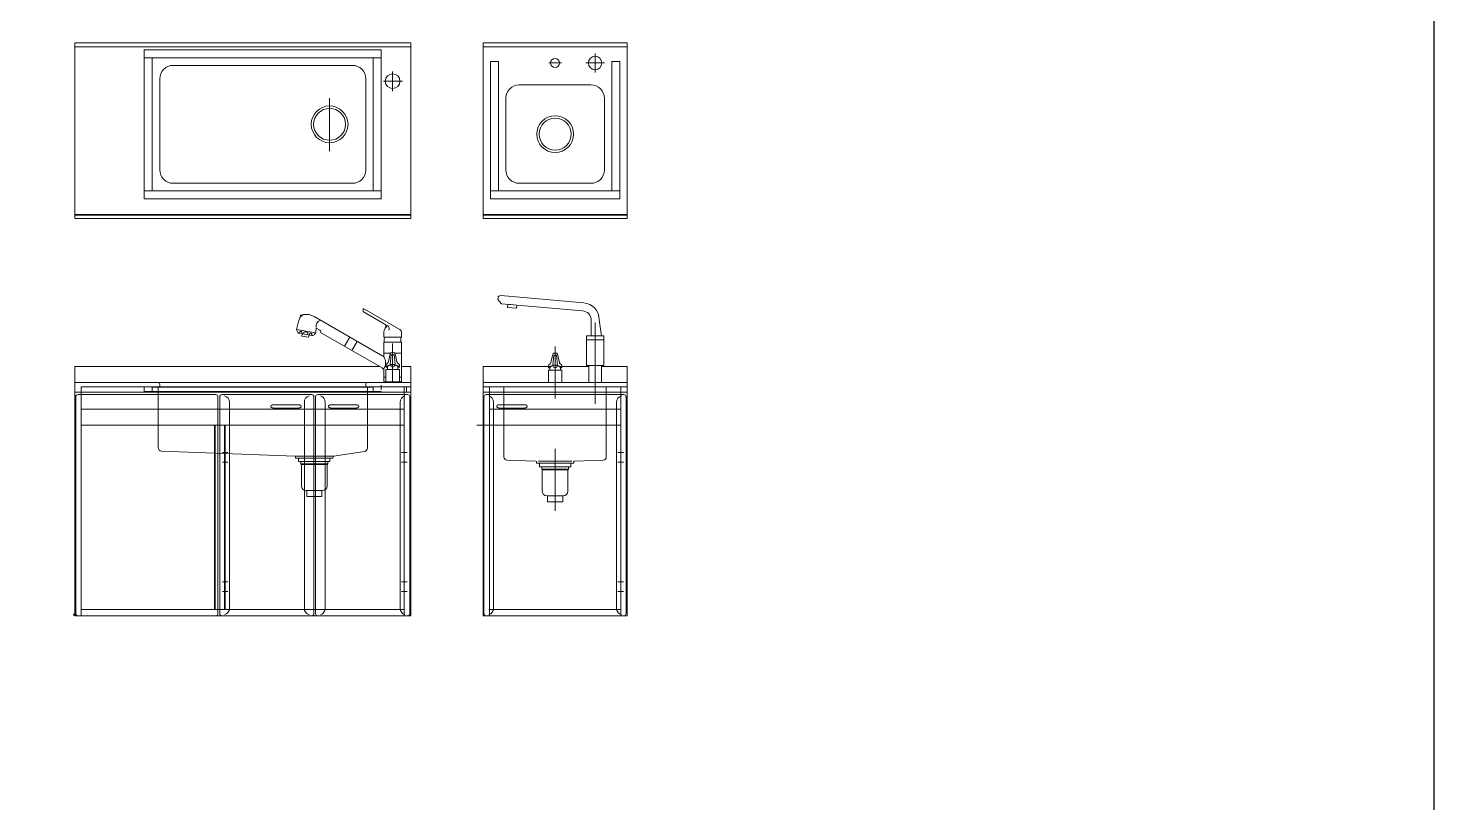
# Model space of a CAD drawing. Header units: metres. Extents: x 249 to 294.6, y -135.5 to -107.4.
# Drawn here: x 290.178 to 294.573, y -126.678 to -124.254 of the extents above; entities that cross this region are included whole.
import ezdxf

# ---------------------------------------------------------------- set-up
doc = ezdxf.new("R2010")
doc.units = ezdxf.units.M
doc.header["$MEASUREMENT"] = 0
doc.layers.add('A. muebles', color=152, linetype='Continuous', lineweight=15)

msp = doc.modelspace()

# ---------------------------------------------------------------- linework, layer by layer
msp.add_lwpolyline([(248.9585, -107.3704), (294.5729, -107.3704), (294.5729, -135.5039), (248.9585, -135.5039)], close=True)
at = {"layer": 'A. muebles'}
for p, q in [((291.374, -124.2999), (290.324, -124.2999)), ((290.324, -124.2999), (290.324, -124.3129)), ((290.324, -124.3129), (290.324, -124.8499)), ((290.324, -124.3129), (291.374, -124.3129)), ((290.541, -124.3469), (290.541, -124.3219)), ((290.541, -124.3219), (291.282, -124.3219)), ((291.282, -124.3219), (291.282, -124.3469)), ((291.374, -124.2999), (291.374, -124.8499)), ((292.0505, -124.2999), (291.6005, -124.2999)), ((291.6005, -124.2999), (291.6005, -124.3129)), ((291.6395, -124.3129), (291.6005, -124.3129)), ((291.6005, -124.3129), (291.6005, -124.8369)), ((292.0505, -124.3129), (291.6395, -124.3129)), ((291.9505, -124.3335), (291.9505, -124.3923)), ((292.0505, -124.2999), (292.0505, -124.3129)), ((292.0505, -124.3129), (292.0505, -124.8369)), ((290.541, -124.7629), (290.541, -124.3469)), ((290.566, -124.3469), (290.541, -124.3469)), ((290.566, -124.3469), (290.566, -124.7629)), ((291.257, -124.3469), (290.566, -124.3469)), ((291.1915, -124.3704), (290.6315, -124.3704)), ((291.282, -124.3469), (291.257, -124.3469)), ((291.257, -124.3469), (291.257, -124.7629)), ((291.282, -124.7629), (291.282, -124.3469)), ((291.623, -124.3579), (291.623, -124.7629)), ((291.623, -124.3579), (291.648, -124.3579)), ((291.648, -124.7629), (291.648, -124.3579)), ((291.8059, -124.3629), (291.8451, -124.3629)), ((291.9211, -124.3629), (291.9799, -124.3629)), ((292.003, -124.3579), (292.003, -124.7629)), ((292.003, -124.3579), (292.028, -124.3579)), ((292.028, -124.7629), (292.028, -124.3579)), ((290.5895, -124.4124), (290.5895, -124.6974)), ((291.2335, -124.6974), (291.2335, -124.4124)), ((291.3405, -124.4199), (291.2886, -124.4199)), ((291.3175, -124.4514), (291.3175, -124.3898)), ((291.3483, -124.4199), (291.3405, -124.4199)), ((291.9375, -124.4314), (291.7135, -124.4314)), ((291.1205, -124.4731), (291.1205, -124.6389)), ((291.6715, -124.4734), (291.6715, -124.6974)), ((291.9795, -124.6974), (291.9795, -124.4734)), ((290.541, -124.7629), (290.541, -124.7879)), ((290.566, -124.7629), (290.541, -124.7629)), ((291.257, -124.7629), (290.566, -124.7629)), ((290.6315, -124.7394), (291.1915, -124.7394)), ((291.282, -124.7629), (291.257, -124.7629)), ((291.282, -124.7879), (291.282, -124.7629)), ((291.648, -124.7629), (291.623, -124.7629)), ((291.623, -124.7629), (291.623, -124.7879)), ((292.003, -124.7629), (291.648, -124.7629)), ((291.7135, -124.7394), (291.9375, -124.7394)), ((292.028, -124.7629), (292.003, -124.7629)), ((292.028, -124.7879), (292.028, -124.7629)), ((290.541, -124.7879), (291.282, -124.7879)), ((291.623, -124.7879), (292.028, -124.7879)), ((290.324, -124.8369), (291.3741, -124.8369)), ((291.3732, -124.8389), (290.324, -124.8389)), ((291.374, -124.8499), (290.324, -124.8499)), ((291.6005, -124.8369), (291.6395, -124.8369)), ((291.6005, -124.8369), (291.6005, -124.8389)), ((291.6395, -124.8389), (291.6005, -124.8389)), ((291.6005, -124.8389), (291.6005, -124.8499)), ((291.6005, -124.8499), (291.6395, -124.8499)), ((291.6395, -124.8369), (292.0505, -124.8369)), ((292.0505, -124.8389), (291.6395, -124.8389)), ((291.6395, -124.8499), (292.0505, -124.8499)), ((292.0505, -124.8369), (292.0505, -124.8389)), ((292.0505, -124.8389), (292.0505, -124.8499)), ((291.6471, -125.098), (291.6467, -125.1025)), ((291.658, -125.116), (291.6467, -125.1025)), ((291.6557, -125.0907), (291.9151, -125.1134)), ((291.658, -125.116), (291.9111, -125.1381)), ((291.6766, -125.1277), (291.6775, -125.1177)), ((291.6775, -125.1177), (291.7053, -125.1201)), ((291.7053, -125.1201), (291.7045, -125.1301)), ((291.0331, -125.1512), (291.0303, -125.1517)), ((291.287, -125.28), (291.0725, -125.1562)), ((291.225, -125.1361), (291.225, -125.1309)), ((291.225, -125.1384), (291.225, -125.1361)), ((291.225, -125.1401), (291.225, -125.1384)), ((291.2265, -125.141), (291.225, -125.1401)), ((291.2912, -125.1788), (291.2265, -125.141)), ((291.2295, -125.1335), (291.3399, -125.1971)), ((291.7045, -125.1301), (291.6766, -125.1277)), ((291.9385, -125.168), (291.9385, -125.2169)), ((291.9635, -125.1669), (291.9635, -125.1662)), ((291.971, -125.2169), (291.9635, -125.1669)), ((291.0768, -125.2076), (291.0171, -125.197)), ((291.0246, -125.2085), (291.0658, -125.2158)), ((291.0271, -125.209), (291.0268, -125.2054)), ((291.0344, -125.2103), (291.0332, -125.2171)), ((291.0344, -125.2103), (291.0338, -125.2047)), ((291.0402, -125.2063), (291.0393, -125.2111)), ((291.0511, -125.2132), (291.052, -125.2084)), ((291.0561, -125.2141), (291.0585, -125.209)), ((291.0633, -125.2154), (291.0648, -125.2121)), ((291.0787, -125.1921), (291.0904, -125.1989)), ((291.0929, -125.2041), (291.0925, -125.2059)), ((291.0925, -125.2059), (291.285, -125.317)), ((291.29, -125.2209), (291.29, -125.2079)), ((291.3021, -125.1851), (291.2912, -125.1788)), ((291.3399, -125.1971), (291.3436, -125.1993)), ((291.345, -125.2079), (291.345, -125.2209)), ((291.9505, -125.1753), (291.9505, -125.4294)), ((291.0549, -125.2209), (291.0332, -125.2171)), ((291.0549, -125.2209), (291.0561, -125.2141)), ((291.1671, -125.2489), (291.1836, -125.2203)), ((291.2069, -125.2338), (291.1904, -125.2624)), ((291.29, -125.2209), (291.2915, -125.2209)), ((291.29, -125.2359), (291.345, -125.2359)), ((291.29, -125.2783), (291.29, -125.2359)), ((291.345, -125.2209), (291.2915, -125.2209)), ((291.2915, -125.2359), (291.2915, -125.2259)), ((291.3175, -125.241), (291.3175, -125.3629)), ((291.3435, -125.2259), (291.3435, -125.2359)), ((291.345, -125.2359), (291.345, -125.3609)), ((291.8255, -125.2498), (291.8255, -125.4131)), ((291.9235, -125.2289), (291.9235, -125.2169)), ((291.9235, -125.2169), (291.9775, -125.2169)), ((291.9235, -125.3089), (291.9235, -125.2289)), ((291.9235, -125.2289), (291.9775, -125.2289)), ((291.9775, -125.2169), (291.9775, -125.2289)), ((291.9775, -125.2289), (291.9775, -125.3069)), ((291.287, -125.28), (291.29, -125.2818)), ((291.311, -125.2709), (291.29, -125.2709)), ((291.29, -125.2818), (291.29, -125.2783)), ((291.3035, -125.2999), (291.3015, -125.3019)), ((291.3042, -125.2971), (291.3035, -125.2999)), ((291.3101, -125.2727), (291.3042, -125.2971)), ((291.31, -125.3065), (291.313, -125.2749)), ((291.3201, -125.2689), (291.315, -125.2689)), ((291.322, -125.2749), (291.325, -125.3065)), ((291.345, -125.2709), (291.3241, -125.2709)), ((291.3309, -125.2971), (291.325, -125.2727)), ((291.3315, -125.2999), (291.3309, -125.2971)), ((291.3335, -125.3019), (291.3315, -125.2999)), ((291.8122, -125.2991), (291.8115, -125.3019)), ((291.8181, -125.2747), (291.8122, -125.2991)), ((291.818, -125.3085), (291.821, -125.2769)), ((291.819, -125.2709), (291.8181, -125.2747)), ((291.823, -125.2709), (291.819, -125.2709)), ((291.8281, -125.2709), (291.823, -125.2709)), ((291.832, -125.2709), (291.8281, -125.2709)), ((291.83, -125.2769), (291.833, -125.3085)), ((291.833, -125.2747), (291.832, -125.2709)), ((291.8389, -125.2991), (291.833, -125.2747)), ((291.8395, -125.3019), (291.8389, -125.2991)), ((290.324, -125.3129), (291.2779, -125.3129)), ((290.324, -125.3759), (290.324, -125.3129)), ((291.285, -125.317), (291.29, -125.3199)), ((291.29, -125.3257), (291.29, -125.3199)), ((291.29, -125.3609), (291.29, -125.3257)), ((291.298, -125.3054), (291.2965, -125.3069)), ((291.2965, -125.3069), (291.2965, -125.3089)), ((291.2965, -125.3089), (291.2965, -125.3149)), ((291.2965, -125.3149), (291.301, -125.3149)), ((291.2965, -125.3609), (291.2965, -125.3219)), ((291.2965, -125.3219), (291.3385, -125.3219)), ((291.3015, -125.3019), (291.298, -125.3054)), ((291.301, -125.3149), (291.301, -125.3127)), ((291.301, -125.3219), (291.301, -125.3149)), ((291.3371, -125.3054), (291.3335, -125.3019)), ((291.334, -125.3149), (291.334, -125.3126)), ((291.334, -125.3149), (291.3385, -125.3149)), ((291.334, -125.3219), (291.334, -125.3149)), ((291.3385, -125.3069), (291.3371, -125.3054)), ((291.3385, -125.3089), (291.3385, -125.3069)), ((291.3385, -125.3149), (291.3385, -125.3089)), ((291.3385, -125.3219), (291.3385, -125.3609)), ((291.345, -125.3129), (291.374, -125.3129)), ((291.374, -125.3129), (291.374, -125.3924)), ((291.8045, -125.3129), (291.6005, -125.3129)), ((291.6005, -125.3129), (291.6005, -125.3759)), ((291.806, -125.3074), (291.8045, -125.3089)), ((291.8045, -125.3089), (291.8045, -125.3109)), ((291.8045, -125.3109), (291.8045, -125.3169)), ((291.8045, -125.3169), (291.809, -125.3169)), ((291.8045, -125.3239), (291.8465, -125.3239)), ((291.8045, -125.3629), (291.8045, -125.3239)), ((291.8095, -125.3039), (291.806, -125.3074)), ((291.809, -125.3169), (291.809, -125.3147)), ((291.809, -125.3239), (291.809, -125.3169)), ((291.8115, -125.3019), (291.8095, -125.3039)), ((291.8415, -125.3039), (291.8395, -125.3019)), ((291.8451, -125.3074), (291.8415, -125.3039)), ((291.842, -125.3169), (291.842, -125.3146)), ((291.842, -125.3239), (291.842, -125.3169)), ((291.842, -125.3169), (291.8465, -125.3169)), ((291.8465, -125.3089), (291.8451, -125.3074)), ((291.8465, -125.3109), (291.8465, -125.3089)), ((291.8465, -125.3169), (291.8465, -125.3109)), ((291.9305, -125.3129), (291.8465, -125.3129)), ((291.8465, -125.3239), (291.8465, -125.3629)), ((291.9305, -125.3089), (291.9235, -125.3089)), ((291.9305, -125.3089), (291.9705, -125.3089)), ((291.9305, -125.3629), (291.9305, -125.3089)), ((291.9775, -125.3089), (291.9705, -125.3089)), ((291.9705, -125.3089), (291.9705, -125.3629)), ((292.0505, -125.3129), (291.9705, -125.3129)), ((291.9775, -125.3069), (291.9775, -125.3089)), ((292.0505, -126.0929), (292.0505, -125.3129)), ((290.324, -125.3629), (291.374, -125.3629)), ((290.324, -125.3924), (290.324, -125.3759)), ((291.354, -125.3759), (290.344, -125.3759)), ((290.344, -125.3934), (290.344, -125.3759)), ((290.541, -125.3759), (290.541, -125.3909)), ((290.566, -125.3909), (290.566, -125.3759)), ((290.5675, -125.3769), (290.5675, -125.3759)), ((290.5675, -125.3769), (291.2395, -125.3769)), ((290.5845, -125.5663), (290.5845, -125.3779)), ((290.5895, -125.3759), (290.5895, -125.3689)), ((291.2335, -125.3759), (291.2335, -125.3689)), ((291.2385, -125.3779), (291.2385, -125.5673)), ((291.2555, -125.3769), (291.2395, -125.3769)), ((291.2555, -125.3759), (291.2555, -125.3769)), ((291.257, -125.3759), (291.257, -125.3909)), ((291.282, -125.3859), (291.282, -125.3709)), ((291.2965, -125.3459), (291.29, -125.3459)), ((291.345, -125.3609), (291.29, -125.3609)), ((291.3385, -125.3609), (291.2965, -125.3609)), ((291.345, -125.3459), (291.3385, -125.3459)), ((291.3445, -125.3609), (291.3445, -125.3629)), ((291.361, -125.3759), (291.354, -125.3759)), ((291.354, -125.3759), (291.354, -125.4459)), ((291.354, -125.3924), (291.354, -125.3759)), ((291.361, -125.3924), (291.361, -125.3759)), ((291.374, -125.3759), (291.361, -125.3759)), ((291.6005, -125.3629), (292.0505, -125.3629)), ((291.6005, -125.3759), (291.6005, -126.0929)), ((291.6205, -125.3759), (291.6005, -125.3759)), ((291.6205, -125.3759), (291.6005, -125.3759)), ((291.6005, -125.3759), (291.6005, -125.3924)), ((291.6005, -125.3759), (292.0305, -125.3759)), ((291.6205, -125.3909), (291.6205, -125.3769)), ((291.6655, -125.5951), (291.6655, -125.3779)), ((291.9855, -125.3779), (291.9855, -125.5951)), ((292.0305, -125.3759), (292.0305, -126.0729)), ((292.0375, -125.3759), (292.0305, -125.3759)), ((292.0505, -125.3759), (292.0305, -125.3759)), ((292.0375, -125.3759), (292.0505, -125.3759)), ((290.324, -125.3924), (291.361, -125.3924)), ((290.324, -126.0929), (290.324, -125.3924)), ((290.327, -126.0859), (290.327, -125.4074)), ((290.7645, -125.4004), (290.334, -125.4004)), ((290.344, -125.4004), (290.344, -125.3934)), ((290.344, -125.4459), (290.344, -125.4004)), ((290.541, -125.3909), (290.566, -125.3909)), ((290.566, -125.3909), (291.257, -125.3909)), ((290.7715, -126.0859), (290.7715, -125.4074)), ((290.777, -126.0859), (290.777, -125.4074)), ((291.0645, -125.4004), (290.784, -125.4004)), ((290.807, -126.0689), (290.807, -125.4244)), ((290.9445, -125.4324), (291.0235, -125.4324)), ((291.0415, -126.0689), (291.0415, -125.4244)), ((291.0715, -126.0859), (291.0715, -125.4074)), ((291.0765, -126.0859), (291.0765, -125.4074)), ((291.364, -125.4004), (291.0835, -125.4004)), ((291.1065, -126.0689), (291.1065, -125.4244)), ((291.1245, -125.4324), (291.2035, -125.4324)), ((291.257, -125.3909), (291.282, -125.3909)), ((291.341, -125.4244), (291.341, -126.0689)), ((291.361, -125.3924), (291.374, -125.3924)), ((291.371, -126.0859), (291.371, -125.4074)), ((291.3727, -125.4246), (291.3727, -125.4233)), ((291.374, -125.4233), (291.3727, -125.4233)), ((291.374, -126.0929), (291.374, -125.3924)), ((291.374, -125.3924), (291.374, -126.0929)), ((291.374, -125.3924), (291.374, -126.0929)), ((291.374, -125.4233), (291.374, -125.3924)), ((291.374, -126.0929), (291.374, -125.3924)), ((291.6005, -126.0929), (291.6005, -125.3924)), ((291.6005, -126.0929), (291.6005, -125.3924)), ((292.0505, -125.3924), (291.6005, -125.3924)), ((291.6005, -125.3924), (292.0505, -125.3924)), ((291.6005, -125.3924), (291.6005, -126.0929)), ((291.603, -126.0859), (291.603, -125.4074)), ((292.0405, -125.4004), (291.61, -125.4004)), ((291.6205, -125.3924), (291.6205, -125.3909)), ((291.6205, -125.4969), (291.6205, -125.3924)), ((291.633, -126.0689), (291.633, -125.4244)), ((291.651, -125.4324), (291.73, -125.4324)), ((292.0175, -125.4244), (292.0175, -126.0689)), ((292.0475, -126.0859), (292.0475, -125.4074)), ((290.344, -125.4459), (291.354, -125.4459)), ((290.344, -125.4969), (290.344, -125.4459)), ((290.9445, -125.4424), (291.0235, -125.4424)), ((291.1245, -125.4424), (291.2035, -125.4424)), ((291.354, -125.4459), (291.354, -125.4969)), ((292.0305, -125.4459), (291.6205, -125.4459)), ((291.651, -125.4424), (291.73, -125.4424)), ((290.344, -125.4959), (290.759, -125.4959)), ((290.344, -125.4969), (290.344, -126.0729)), ((290.759, -125.4959), (290.792, -125.4959)), ((290.761, -125.4959), (290.761, -126.0729)), ((290.763, -126.0729), (290.763, -125.4959)), ((290.792, -126.0729), (290.792, -125.4959)), ((290.792, -125.4959), (290.794, -125.4959)), ((290.794, -125.4959), (291.354, -125.4959)), ((290.794, -126.0729), (290.794, -125.4959)), ((291.354, -126.0729), (291.354, -125.4969)), ((291.6205, -125.4959), (291.5805, -125.4959)), ((291.6205, -125.4959), (292.0305, -125.4959)), ((291.6205, -126.0729), (291.6205, -125.4969)), ((290.5951, -125.5772), (291.0126, -125.5935)), ((290.7854, -125.5814), (290.8025, -125.5814)), ((291.0135, -125.5975), (291.0135, -125.5945)), ((291.1315, -125.5934), (291.0137, -125.5934)), ((291.0725, -125.5995), (291.0155, -125.5995)), ((291.0235, -125.6095), (291.0235, -125.5995)), ((291.0725, -125.5995), (291.1295, -125.5995)), ((291.1215, -125.6095), (291.1215, -125.5995)), ((291.1315, -125.5975), (291.1315, -125.5942)), ((291.2292, -125.5782), (291.1324, -125.5933)), ((291.3454, -125.5814), (291.3625, -125.5814)), ((291.6752, -125.6051), (291.7656, -125.6089)), ((291.8255, -125.5706), (291.8255, -125.7637)), ((291.8855, -125.6089), (291.9759, -125.6051)), ((292.0219, -125.5814), (292.039, -125.5814)), ((290.7854, -125.6114), (290.8025, -125.6114)), ((291.029, -125.6095), (291.0235, -125.6095)), ((291.029, -125.6095), (291.116, -125.6095)), ((291.0305, -125.6095), (291.0305, -125.6175)), ((291.0305, -125.6175), (291.0325, -125.6195)), ((291.0305, -125.6175), (291.1145, -125.6175)), ((291.0325, -125.6865), (291.0325, -125.6195)), ((291.0325, -125.6195), (291.1125, -125.6195)), ((291.1125, -125.6195), (291.1145, -125.6175)), ((291.1125, -125.6865), (291.1125, -125.6195)), ((291.1145, -125.6175), (291.1145, -125.6095)), ((291.116, -125.6095), (291.1215, -125.6095)), ((291.3454, -125.6114), (291.3625, -125.6114)), ((291.7675, -125.614), (291.7675, -125.6109)), ((291.7805, -125.615), (291.7685, -125.615)), ((291.7735, -125.609), (291.8777, -125.609)), ((291.7765, -125.626), (291.7765, -125.616)), ((291.782, -125.626), (291.7765, -125.626)), ((291.8255, -125.615), (291.7805, -125.615)), ((291.7805, -125.616), (291.7805, -125.615)), ((291.782, -125.626), (291.869, -125.626)), ((291.7835, -125.626), (291.7835, -125.634)), ((291.7835, -125.634), (291.8675, -125.634)), ((291.7835, -125.634), (291.7855, -125.636)), ((291.7855, -125.636), (291.8655, -125.636)), ((291.7855, -125.703), (291.7855, -125.636)), ((291.8705, -125.615), (291.8255, -125.615)), ((291.8655, -125.636), (291.8675, -125.634)), ((291.8655, -125.703), (291.8655, -125.636)), ((291.8675, -125.634), (291.8675, -125.626)), ((291.869, -125.626), (291.8745, -125.626)), ((291.8825, -125.615), (291.8705, -125.615)), ((291.8705, -125.616), (291.8705, -125.615)), ((291.8745, -125.626), (291.8745, -125.616)), ((291.8835, -125.6109), (291.8835, -125.614)), ((292.0219, -125.6114), (292.039, -125.6114)), ((291.0488, -125.7005), (291.0465, -125.7005)), ((291.0488, -125.7195), (291.0488, -125.7005)), ((291.0488, -125.7005), (291.0962, -125.7005)), ((291.0488, -125.7195), (291.0962, -125.7195)), ((291.0962, -125.7195), (291.0962, -125.7005)), ((291.0962, -125.7005), (291.0985, -125.7005)), ((291.8018, -125.717), (291.7995, -125.717)), ((291.8018, -125.717), (291.8492, -125.717)), ((291.8018, -125.736), (291.8018, -125.717)), ((291.8018, -125.736), (291.8492, -125.736)), ((291.8492, -125.717), (291.8515, -125.717)), ((291.8492, -125.736), (291.8492, -125.717)), ((290.7854, -125.9864), (290.8025, -125.9864)), ((291.3454, -125.9864), (291.3625, -125.9864)), ((292.0219, -125.9864), (292.039, -125.9864)), ((290.7854, -126.0164), (290.8025, -126.0164)), ((291.3454, -126.0164), (291.3625, -126.0164)), ((292.0219, -126.0164), (292.039, -126.0164)), ((290.3213, -126.0929), (290.3213, -126.0859)), ((290.344, -126.0729), (290.344, -126.0929)), ((290.344, -126.0729), (290.759, -126.0729)), ((290.759, -126.0729), (290.792, -126.0729)), ((290.792, -126.0729), (290.794, -126.0729)), ((290.794, -126.0729), (291.354, -126.0729)), ((291.354, -126.0929), (291.354, -126.0729)), ((291.3713, -126.0929), (291.3713, -126.0859)), ((291.6033, -126.0859), (291.6033, -126.0929)), ((291.6033, -126.0859), (291.6033, -126.0929)), ((291.6185, -126.0729), (291.6205, -126.0729)), ((291.6205, -126.0729), (292.0305, -126.0729)), ((291.6205, -126.0929), (291.6205, -126.0729)), ((292.0305, -126.0929), (292.0305, -126.0729)), ((290.344, -126.0929), (290.324, -126.0929)), ((290.334, -126.0929), (290.324, -126.0929)), ((290.344, -126.0929), (290.334, -126.0929)), ((291.0765, -126.0929), (290.344, -126.0929)), ((291.354, -126.0929), (291.0715, -126.0929)), ((291.354, -126.0929), (291.374, -126.0929)), ((291.354, -126.0929), (291.364, -126.0929)), ((291.371, -126.0929), (291.374, -126.0929)), ((292.0305, -126.0929), (291.6005, -126.0929)), ((292.0305, -126.0929), (291.6005, -126.0929)), ((292.0305, -126.0929), (291.61, -126.0929)), ((292.0505, -126.0929), (292.0305, -126.0929)), ((292.0305, -126.0929), (292.0405, -126.0929)), ((292.0305, -126.0929), (292.0505, -126.0929)), ((292.0405, -126.0929), (292.0505, -126.0929)), ((292.0475, -126.0929), (292.0505, -126.0929))]:
    msp.add_line(p, q, dxfattribs=at)
for centre, radius in [((291.8255, -124.3629), 0.014), ((291.9505, -124.3629), 0.021), ((291.3175, -124.4199), 0.023), ((291.1205, -124.5549), 0.0575), ((291.1205, -124.5549), 0.05), ((291.8255, -124.5854), 0.0575), ((291.8255, -124.5854), 0.05)]:
    msp.add_circle(centre, radius, dxfattribs=at)
for centre, radius, start, end in [((290.6315, -124.4124), 0.042, 90, 180), ((291.1915, -124.4124), 0.042, 0, 90), ((291.7135, -124.4734), 0.042, 90, 180), ((291.9375, -124.4734), 0.042, 0, 90), ((290.6315, -124.6974), 0.042, 180, 270), ((291.1915, -124.6974), 0.042, 270, 0), ((291.7135, -124.6974), 0.042, 180, 270), ((291.9375, -124.6974), 0.042, 270, 0), ((291.655, -125.0987), 0.008, 85, 175), ((291.9105, -125.1662), 0.053, 0, 85), ((291.3175, -125.2602), 0.307, 161.5593, 168.1334), ((291.0453, -125.1694), 0.02, 100, 161.5593), ((291.3175, -125.2602), 0.307, 159.3116, 161.5593), ((291.3175, -125.2602), 0.307, 159.3116, 159.8502), ((291.0475, -125.1995), 0.05, 60, 100), ((291.098, -125.187), 0.0199, 110.4772, 187.9605), ((291.228, -125.1361), 0.003, 60.0374, 180), ((291.228, -125.1384), 0.003, 180, 239.7033), ((291.9085, -125.168), 0.03, 0, 85), ((291.0495, -125.188), 0.0337, 195.6489, 213.0698), ((291.0255, -125.2036), 0.005, 213.0698, 260), ((291.0288, -125.2052), 0.002, 143.2398, 185), ((291.0305, -125.2065), 0.00406, 49.3757, 143.2398), ((291.0318, -125.2049), 0.002, 6.0654, 49.3757), ((291.0421, -125.2066), 0.002, 110, 170), ((291.0449, -125.2141), 0.01, 50, 110), ((291.05, -125.208), 0.002, 350, 50), ((291.0603, -125.2099), 0.002, 110.5877, 153.9346), ((291.061, -125.2119), 0.00406, 16.7969, 110.5877), ((291.063, -125.2113), 0.002, 335, 16.7969), ((291.0495, -125.188), 0.0337, 306.9302, 324.3511), ((290.7729, -125.1641), 0.307, 351.8667, 354.7818), ((291.0879, -125.2032), 0.005, 350, 60), ((291.3175, -125.2079), 0.0275, 146.8854, 180), ((291.2861, -125.1874), 0.01, 326.8854, 59.7033), ((291.3175, -125.2079), 0.0275, 124.1929, 146.8854), ((291.297, -125.1938), 0.01, 326.8854, 59.7033), ((291.3349, -125.2058), 0.01, 6.9535, 60.0374), ((291.3175, -125.2079), 0.0275, 6.9535, 18.2708), ((291.3175, -125.2079), 0.0275, 0, 6.9535), ((291.0667, -125.2109), 0.005, 260, 306.9302), ((291.3175, -125.2259), 0.026, 168.9125, 180), ((291.3175, -125.2259), 0.026, 0, 11.0865), ((291.288, -125.2783), 0.002, 240, 0), ((291.2571, -125.3008), 0.0381, 329.9749, 30.0251), ((291.2945, -125.2948), 0.01, 315, 346.3995), ((291.315, -125.2739), 0.005, 90, 166.3995), ((291.3174, -125.2712), 0.00572, 220.5277, 319.4723), ((291.3201, -125.2739), 0.005, 13.6005, 90), ((291.3406, -125.2948), 0.01, 193.6005, 225), ((291.8025, -125.2968), 0.01, 315, 346.3995), ((291.823, -125.2759), 0.005, 90, 166.3995), ((291.8254, -125.2732), 0.00572, 220.5277, 319.4723), ((291.8281, -125.2759), 0.005, 13.6005, 90), ((291.8486, -125.2968), 0.01, 193.6005, 225), ((291.28, -125.3257), 0.01, 0, 60), ((291.3015, -125.3089), 0.005, 135, 180), ((291.3175, -125.3338), 0.0283, 42.0205, 137.9795), ((291.3175, -125.3334), 0.0266, 44.3327, 135.6673), ((291.3175, -125.3077), 0.0065, 180, 0), ((291.3335, -125.3089), 0.005, 0, 45), ((291.8095, -125.3109), 0.005, 135, 180), ((291.8255, -125.3358), 0.0283, 42.0205, 137.9795), ((291.8255, -125.3354), 0.0266, 44.3327, 135.6673), ((291.8255, -125.3097), 0.0065, 180, 0), ((291.8415, -125.3109), 0.005, 0, 45), ((290.5835, -125.3689), 0.006, 0, 90), ((290.5835, -125.3779), 0.001, 0, 90), ((291.2395, -125.3689), 0.006, 90, 180), ((291.2395, -125.3779), 0.001, 90, 180), ((290.334, -125.4074), 0.007, 90, 180), ((290.7645, -125.4074), 0.007, 0, 90), ((290.784, -125.4074), 0.007, 90, 180), ((290.7871, -125.4237), 0.02, 358.1047, 75.6351), ((290.9475, -125.4525), 0.0207, 109.4685, 110.1778), ((290.9432, -125.4403), 0.0077, 106.5271, 109.4685), ((290.9458, -125.4492), 0.017, 105.1972, 106.5271), ((290.9435, -125.4407), 0.00817, 102.4273, 105.1972), ((290.9453, -125.4487), 0.0164, 100.5124, 102.4273), ((290.944, -125.4418), 0.00935, 97.1645, 100.5124), ((290.9446, -125.4465), 0.0141, 90.9665, 97.1645), ((291.0235, -125.4451), 0.0128, 83.747, 90.6189), ((291.0236, -125.4444), 0.012, 81.1432, 83.747), ((291.0235, -125.4446), 0.0122, 78.5704, 81.1432), ((291.0237, -125.4436), 0.0112, 76.498, 78.5704), ((291.0237, -125.4439), 0.0115, 74.5296, 76.498), ((291.024, -125.4428), 0.0103, 72.3417, 74.5296), ((291.0239, -125.443), 0.0106, 70.2, 72.3417), ((291.0243, -125.4419), 0.00939, 68.6765, 70.2), ((291.0615, -125.4237), 0.02, 104.3649, 181.8953), ((291.0645, -125.4074), 0.007, 0, 90), ((291.0835, -125.4074), 0.007, 90, 180), ((291.0866, -125.4237), 0.02, 358.1047, 75.6351), ((291.1276, -125.4525), 0.0207, 109.4685, 110.1778), ((291.1232, -125.4403), 0.0077, 106.5271, 109.4685), ((291.1259, -125.4492), 0.017, 105.1972, 106.5271), ((291.1236, -125.4407), 0.00817, 102.4273, 105.1972), ((291.1253, -125.4487), 0.0164, 100.5124, 102.4273), ((291.124, -125.4418), 0.00935, 97.1645, 100.5124), ((291.1246, -125.4465), 0.0141, 90.9665, 97.1645), ((291.2035, -125.4451), 0.0128, 83.747, 90.6189), ((291.2036, -125.4444), 0.012, 81.1432, 83.747), ((291.2036, -125.4446), 0.0122, 78.5704, 81.1432), ((291.2038, -125.4436), 0.0112, 76.498, 78.5704), ((291.2037, -125.4439), 0.0115, 74.5296, 76.498), ((291.204, -125.4428), 0.0103, 72.3417, 74.5296), ((291.204, -125.443), 0.0106, 70.2, 72.3417), ((291.2044, -125.4419), 0.00939, 68.6765, 70.2), ((291.361, -125.4237), 0.02, 104.3649, 181.8953), ((291.364, -125.4074), 0.007, 0, 90), ((291.61, -125.4074), 0.007, 90, 180), ((291.6131, -125.4237), 0.02, 358.1047, 75.6351), ((291.6541, -125.4525), 0.0207, 109.4685, 110.1778), ((291.6497, -125.4403), 0.0077, 106.5271, 109.4685), ((291.6524, -125.4492), 0.017, 105.1972, 106.5271), ((291.6501, -125.4407), 0.00817, 102.4273, 105.1972), ((291.6518, -125.4487), 0.0164, 100.5124, 102.4273), ((291.6505, -125.4418), 0.00935, 97.1645, 100.5124), ((291.6511, -125.4465), 0.0141, 90.9665, 97.1645), ((291.73, -125.4451), 0.0128, 83.747, 90.6189), ((291.7301, -125.4444), 0.012, 81.1432, 83.747), ((291.7301, -125.4446), 0.0122, 78.5704, 81.1432), ((291.7303, -125.4436), 0.0112, 76.498, 78.5704), ((291.7302, -125.4439), 0.0115, 74.5296, 76.498), ((291.7305, -125.4428), 0.0103, 72.3417, 74.5296), ((291.7304, -125.443), 0.0106, 70.2, 72.3417), ((291.7308, -125.4419), 0.00939, 68.6765, 70.2), ((292.0375, -125.4237), 0.02, 104.3649, 181.8953), ((292.0405, -125.4074), 0.007, 0, 90), ((290.9394, -125.4373), 0.00294, 162.2957, 169.2276), ((290.94, -125.4374), 0.00355, 169.2276, 176.3337), ((290.9389, -125.4374), 0.00248, 176.3337, 180.4016), ((290.9396, -125.4374), 0.0031, 180.0043, 184.8762), ((290.9397, -125.4374), 0.00322, 184.8762, 191.144), ((290.9398, -125.4374), 0.0033, 191.144, 198.9148), ((290.941, -125.4378), 0.00456, 159.9859, 162.2957), ((290.9401, -125.4373), 0.0036, 198.9148, 201.8365), ((290.9414, -125.4381), 0.00507, 154.2156, 156.2904), ((290.9394, -125.4372), 0.00285, 156.2904, 159.9859), ((290.94, -125.4373), 0.00355, 201.8365, 204.8009), ((290.9396, -125.4372), 0.00303, 150.7394, 154.2156), ((290.9403, -125.4371), 0.00391, 204.8009, 207.4949), ((290.9417, -125.4385), 0.00554, 148.7675, 150.7394), ((290.9403, -125.4372), 0.00382, 207.4949, 210.249), ((290.9398, -125.4373), 0.00328, 145.3183, 148.7675), ((290.9406, -125.437), 0.00421, 210.249, 212.9371), ((290.9423, -125.439), 0.00625, 143.5086, 145.3183), ((290.9406, -125.437), 0.00419, 212.9371, 215.6392), ((290.9401, -125.4374), 0.00355, 140.3174, 143.5086), ((290.941, -125.4367), 0.00466, 215.6392, 218.066), ((290.9429, -125.4397), 0.00725, 138.7563, 140.3174), ((290.9409, -125.4367), 0.00462, 218.066, 220.5145), ((290.9414, -125.4364), 0.00518, 220.5145, 222.6983), ((290.9404, -125.4375), 0.00387, 135.7052, 138.7563), ((290.9413, -125.4364), 0.0051, 222.6983, 225.1094), ((290.9434, -125.4404), 0.00805, 134.1771, 135.7052), ((290.9417, -125.436), 0.00571, 225.1094, 227.2623), ((290.9407, -125.4377), 0.00421, 131.2527, 134.1771), ((290.9417, -125.4361), 0.00562, 227.2623, 229.4512), ((290.9441, -125.4416), 0.00941, 129.9449, 131.2527), ((290.9421, -125.4355), 0.00636, 229.4512, 231.3863), ((290.941, -125.4378), 0.00454, 127.2354, 129.9449), ((290.9421, -125.4356), 0.00622, 231.3863, 233.3637), ((290.9448, -125.4429), 0.0109, 126.0564, 127.2354), ((290.9426, -125.4349), 0.00705, 233.3637, 235.2562), ((290.9414, -125.4381), 0.00498, 123.3768, 126.0564), ((290.9424, -125.4351), 0.00681, 235.2562, 237.2153), ((290.9454, -125.4442), 0.0123, 122.2893, 123.3768), ((290.9429, -125.4344), 0.00774, 237.2153, 238.9394), ((290.9417, -125.4383), 0.00531, 119.7768, 122.2893), ((290.9428, -125.4346), 0.00744, 238.9394, 240.7328), ((290.9462, -125.4463), 0.0144, 118.8533, 119.7768), ((290.9433, -125.4336), 0.00854, 240.7328, 242.2949), ((290.942, -125.4386), 0.00573, 116.442, 118.8533), ((290.9431, -125.434), 0.00814, 242.2949, 244.0521), ((290.9465, -125.4477), 0.0159, 115.5415, 116.442), ((290.9436, -125.433), 0.00922, 244.0521, 245.6038), ((290.9423, -125.4389), 0.00609, 113.1929, 115.5415), ((290.9434, -125.4335), 0.00873, 245.6038, 247.242), ((290.9471, -125.4501), 0.0183, 112.4105, 113.1929), ((290.9439, -125.4323), 0.00997, 247.242, 248.6765), ((290.9426, -125.4391), 0.0064, 110.1778, 112.4105), ((290.9437, -125.4329), 0.00939, 248.6765, 250.2), ((290.9441, -125.4318), 0.0106, 250.2, 252.3417), ((290.944, -125.432), 0.0103, 252.3417, 254.5296), ((290.9443, -125.4309), 0.0115, 254.5296, 256.498), ((290.9442, -125.4312), 0.0112, 256.498, 258.5704), ((290.9444, -125.4302), 0.0122, 258.5704, 261.1432), ((290.9444, -125.4303), 0.012, 261.1432, 263.747), ((290.9445, -125.4296), 0.0128, 263.747, 269.9322), ((290.9445, -125.4296), 0.0128, 269.9322, 270.6189), ((291.0234, -125.4283), 0.0141, 270.9665, 277.1645), ((291.024, -125.433), 0.00935, 277.1645, 280.5124), ((291.0227, -125.4261), 0.0164, 280.5124, 282.4273), ((291.0244, -125.4341), 0.00817, 282.4273, 285.1972), ((291.0221, -125.4256), 0.017, 285.1972, 286.5271), ((291.0248, -125.4345), 0.0077, 286.5271, 289.4685), ((291.0204, -125.4222), 0.0207, 289.4685, 290.1778), ((291.0254, -125.4357), 0.0064, 290.1778, 292.4105), ((291.0241, -125.4424), 0.00997, 67.242, 68.6765), ((291.0209, -125.4247), 0.0183, 292.4105, 293.1929), ((291.0246, -125.4413), 0.00873, 65.6038, 67.242), ((291.0257, -125.4359), 0.00609, 293.1929, 295.5415), ((291.0244, -125.4417), 0.00922, 64.0521, 65.6038), ((291.0214, -125.427), 0.0159, 295.5415, 296.442), ((291.0248, -125.4408), 0.00814, 62.2949, 64.0521), ((291.026, -125.4361), 0.00573, 296.442, 298.8533), ((291.0246, -125.4411), 0.00854, 60.7328, 62.2949), ((291.0217, -125.4285), 0.0144, 298.8533, 299.7768), ((291.0252, -125.4401), 0.00744, 58.9394, 60.7328), ((291.0263, -125.4364), 0.00531, 299.7768, 302.2893), ((291.025, -125.4404), 0.00774, 57.2153, 58.9394), ((291.0226, -125.4306), 0.0123, 302.2893, 303.3768), ((291.0255, -125.4396), 0.00681, 55.2562, 57.2153), ((291.0266, -125.4366), 0.00498, 303.3768, 306.0564), ((291.0254, -125.4398), 0.00705, 53.3637, 55.2562), ((291.0231, -125.4319), 0.0109, 306.0564, 307.2354), ((291.0259, -125.4392), 0.00622, 51.3863, 53.3637), ((291.0269, -125.4369), 0.00454, 307.2354, 309.9449), ((291.0258, -125.4393), 0.00636, 49.4512, 51.3863), ((291.0263, -125.4387), 0.00562, 47.2623, 49.4512), ((291.0238, -125.4332), 0.00941, 309.9449, 311.2527), ((291.0272, -125.4371), 0.00421, 311.2527, 314.1771), ((291.0262, -125.4388), 0.00571, 45.1094, 47.2623), ((291.0246, -125.4343), 0.00805, 314.1771, 315.7052), ((291.0267, -125.4383), 0.0051, 42.6983, 45.1094), ((291.0276, -125.4373), 0.00387, 315.7052, 318.7563), ((291.0266, -125.4384), 0.00518, 40.5145, 42.6983), ((291.027, -125.438), 0.00462, 38.066, 40.5145), ((291.025, -125.435), 0.00725, 318.7563, 320.3174), ((291.0279, -125.4374), 0.00355, 320.3174, 323.5086), ((291.027, -125.4381), 0.00466, 35.6392, 38.066), ((291.0257, -125.4358), 0.00625, 323.5086, 325.3183), ((291.0274, -125.4378), 0.00419, 32.9371, 35.6392), ((291.0281, -125.4375), 0.00328, 325.3183, 328.7675), ((291.0274, -125.4378), 0.00421, 30.249, 32.9371), ((291.0262, -125.4363), 0.00554, 328.7675, 330.7394), ((291.0277, -125.4376), 0.00382, 27.4949, 30.249), ((291.0284, -125.4375), 0.00303, 330.7394, 334.2156), ((291.0276, -125.4376), 0.00391, 24.8009, 27.4949), ((291.0266, -125.4366), 0.00507, 334.2156, 336.2904), ((291.0279, -125.4375), 0.00355, 21.8365, 24.8009), ((291.0279, -125.4375), 0.0036, 18.9148, 21.8365), ((291.0286, -125.4375), 0.00285, 336.2904, 339.9859), ((291.0282, -125.4374), 0.0033, 11.144, 18.9148), ((291.0285, -125.4374), 0.00294, 342.2957, 349.2276), ((291.027, -125.4369), 0.00456, 339.9859, 342.2957), ((291.0283, -125.4374), 0.00322, 4.8762, 11.144), ((291.0279, -125.4373), 0.00355, 349.2276, 356.3337), ((291.0284, -125.4374), 0.0031, 0.0043, 4.8762), ((291.029, -125.4374), 0.00248, 356.3337, 0.4016), ((291.1201, -125.4374), 0.00355, 169.2276, 176.3337), ((291.119, -125.4374), 0.00248, 176.3337, 180.4016), ((291.1196, -125.4374), 0.0031, 180.0043, 184.8762), ((291.1197, -125.4374), 0.00322, 184.8762, 191.144), ((291.1195, -125.4373), 0.00294, 162.2957, 169.2276), ((291.1198, -125.4374), 0.0033, 191.144, 198.9148), ((291.1194, -125.4372), 0.00285, 156.2904, 159.9859), ((291.121, -125.4378), 0.00456, 159.9859, 162.2957), ((291.1201, -125.4373), 0.0036, 198.9148, 201.8365), ((291.1215, -125.4381), 0.00507, 154.2156, 156.2904), ((291.1201, -125.4373), 0.00355, 201.8365, 204.8009), ((291.1204, -125.4371), 0.00391, 204.8009, 207.4949), ((291.1196, -125.4372), 0.00303, 150.7394, 154.2156), ((291.1203, -125.4372), 0.00382, 207.4949, 210.249), ((291.1218, -125.4385), 0.00554, 148.7675, 150.7394), ((291.1207, -125.437), 0.00421, 210.249, 212.9371), ((291.1199, -125.4373), 0.00328, 145.3183, 148.7675), ((291.1206, -125.437), 0.00419, 212.9371, 215.6392), ((291.1223, -125.439), 0.00625, 143.5086, 145.3183), ((291.121, -125.4367), 0.00466, 215.6392, 218.066), ((291.1201, -125.4374), 0.00355, 140.3174, 143.5086), ((291.121, -125.4367), 0.00462, 218.066, 220.5145), ((291.123, -125.4397), 0.00725, 138.7563, 140.3174), ((291.1204, -125.4375), 0.00387, 135.7052, 138.7563), ((291.1214, -125.4364), 0.00518, 220.5145, 222.6983), ((291.1214, -125.4364), 0.0051, 222.6983, 225.1094), ((291.1234, -125.4404), 0.00805, 134.1771, 135.7052), ((291.1208, -125.4377), 0.00421, 131.2527, 134.1771), ((291.1218, -125.436), 0.00571, 225.1094, 227.2623), ((291.1217, -125.4361), 0.00562, 227.2623, 229.4512), ((291.1242, -125.4416), 0.00941, 129.9449, 131.2527), ((291.1222, -125.4355), 0.00636, 229.4512, 231.3863), ((291.1211, -125.4378), 0.00454, 127.2354, 129.9449), ((291.1221, -125.4356), 0.00622, 231.3863, 233.3637), ((291.1249, -125.4429), 0.0109, 126.0564, 127.2354), ((291.1226, -125.4349), 0.00705, 233.3637, 235.2562), ((291.1214, -125.4381), 0.00498, 123.3768, 126.0564), ((291.1225, -125.4351), 0.00681, 235.2562, 237.2153), ((291.1254, -125.4442), 0.0123, 122.2893, 123.3768), ((291.123, -125.4344), 0.00774, 237.2153, 238.9394), ((291.1217, -125.4383), 0.00531, 119.7768, 122.2893), ((291.1228, -125.4346), 0.00744, 238.9394, 240.7328), ((291.1263, -125.4463), 0.0144, 118.8533, 119.7768), ((291.1234, -125.4336), 0.00854, 240.7328, 242.2949), ((291.1221, -125.4386), 0.00573, 116.442, 118.8533), ((291.1232, -125.434), 0.00814, 242.2949, 244.0521), ((291.1266, -125.4477), 0.0159, 115.5415, 116.442), ((291.1236, -125.433), 0.00922, 244.0521, 245.6038), ((291.1224, -125.4389), 0.00609, 113.1929, 115.5415), ((291.1234, -125.4335), 0.00873, 245.6038, 247.242), ((291.1272, -125.4501), 0.0183, 112.4105, 113.1929), ((291.1239, -125.4323), 0.00997, 247.242, 248.6765), ((291.1226, -125.4391), 0.0064, 110.1778, 112.4105), ((291.1237, -125.4329), 0.00939, 248.6765, 250.2), ((291.1241, -125.4318), 0.0106, 250.2, 252.3417), ((291.124, -125.432), 0.0103, 252.3417, 254.5296), ((291.1244, -125.4309), 0.0115, 254.5296, 256.498), ((291.1243, -125.4312), 0.0112, 256.498, 258.5704), ((291.1245, -125.4302), 0.0122, 258.5704, 261.1432), ((291.1245, -125.4303), 0.012, 261.1432, 263.747), ((291.1245, -125.4296), 0.0128, 263.747, 269.9322), ((291.1245, -125.4296), 0.0128, 269.9322, 270.6189), ((291.2034, -125.4283), 0.0141, 270.9665, 277.1645), ((291.204, -125.433), 0.00935, 277.1645, 280.5124), ((291.2027, -125.4261), 0.0164, 280.5124, 282.4273), ((291.2045, -125.4341), 0.00817, 282.4273, 285.1972), ((291.2022, -125.4256), 0.017, 285.1972, 286.5271), ((291.2048, -125.4345), 0.0077, 286.5271, 289.4685), ((291.2005, -125.4222), 0.0207, 289.4685, 290.1778), ((291.2054, -125.4357), 0.0064, 290.1778, 292.4105), ((291.2041, -125.4424), 0.00997, 67.242, 68.6765), ((291.2009, -125.4247), 0.0183, 292.4105, 293.1929), ((291.2046, -125.4413), 0.00873, 65.6038, 67.242), ((291.2057, -125.4359), 0.00609, 293.1929, 295.5415), ((291.2044, -125.4417), 0.00922, 64.0521, 65.6038), ((291.2015, -125.427), 0.0159, 295.5415, 296.442), ((291.2049, -125.4408), 0.00814, 62.2949, 64.0521), ((291.206, -125.4361), 0.00573, 296.442, 298.8533), ((291.2047, -125.4411), 0.00854, 60.7328, 62.2949), ((291.2018, -125.4285), 0.0144, 298.8533, 299.7768), ((291.2052, -125.4401), 0.00744, 58.9394, 60.7328), ((291.2063, -125.4364), 0.00531, 299.7768, 302.2893), ((291.2051, -125.4404), 0.00774, 57.2153, 58.9394), ((291.2026, -125.4306), 0.0123, 302.2893, 303.3768), ((291.2056, -125.4396), 0.00681, 55.2562, 57.2153), ((291.2066, -125.4366), 0.00498, 303.3768, 306.0564), ((291.2055, -125.4398), 0.00705, 53.3637, 55.2562), ((291.2032, -125.4319), 0.0109, 306.0564, 307.2354), ((291.2059, -125.4392), 0.00622, 51.3863, 53.3637), ((291.207, -125.4369), 0.00454, 307.2354, 309.9449), ((291.2059, -125.4393), 0.00636, 49.4512, 51.3863), ((291.2039, -125.4332), 0.00941, 309.9449, 311.2527), ((291.2063, -125.4387), 0.00562, 47.2623, 49.4512), ((291.2073, -125.4371), 0.00421, 311.2527, 314.1771), ((291.2063, -125.4388), 0.00571, 45.1094, 47.2623), ((291.2046, -125.4343), 0.00805, 314.1771, 315.7052), ((291.2067, -125.4383), 0.0051, 42.6983, 45.1094), ((291.2076, -125.4373), 0.00387, 315.7052, 318.7563), ((291.2067, -125.4384), 0.00518, 40.5145, 42.6983), ((291.2051, -125.435), 0.00725, 318.7563, 320.3174), ((291.2071, -125.438), 0.00462, 38.066, 40.5145), ((291.207, -125.4381), 0.00466, 35.6392, 38.066), ((291.2079, -125.4374), 0.00355, 320.3174, 323.5086), ((291.2074, -125.4378), 0.00419, 32.9371, 35.6392), ((291.2058, -125.4358), 0.00625, 323.5086, 325.3183), ((291.2074, -125.4378), 0.00421, 30.249, 32.9371), ((291.2082, -125.4375), 0.00328, 325.3183, 328.7675), ((291.2063, -125.4363), 0.00554, 328.7675, 330.7394), ((291.2077, -125.4376), 0.00382, 27.4949, 30.249), ((291.2077, -125.4376), 0.00391, 24.8009, 27.4949), ((291.2085, -125.4375), 0.00303, 330.7394, 334.2156), ((291.208, -125.4375), 0.00355, 21.8365, 24.8009), ((291.2066, -125.4366), 0.00507, 334.2156, 336.2904), ((291.2079, -125.4375), 0.0036, 18.9148, 21.8365), ((291.207, -125.4369), 0.00456, 339.9859, 342.2957), ((291.2086, -125.4375), 0.00285, 336.2904, 339.9859), ((291.2082, -125.4374), 0.0033, 11.144, 18.9148), ((291.2086, -125.4374), 0.00294, 342.2957, 349.2276), ((291.2083, -125.4374), 0.00322, 4.8762, 11.144), ((291.2084, -125.4374), 0.0031, 0.0043, 4.8762), ((291.2091, -125.4374), 0.00248, 356.3337, 0.4016), ((291.208, -125.4373), 0.00355, 349.2276, 356.3337), ((291.6466, -125.4374), 0.00355, 169.2276, 176.3337), ((291.6455, -125.4374), 0.00248, 176.3337, 180.4016), ((291.6461, -125.4374), 0.0031, 180.0043, 184.8762), ((291.6462, -125.4374), 0.00322, 184.8762, 191.144), ((291.646, -125.4373), 0.00294, 162.2957, 169.2276), ((291.6463, -125.4374), 0.0033, 191.144, 198.9148), ((291.6459, -125.4372), 0.00285, 156.2904, 159.9859), ((291.6475, -125.4378), 0.00456, 159.9859, 162.2957), ((291.6466, -125.4373), 0.0036, 198.9148, 201.8365), ((291.6479, -125.4381), 0.00507, 154.2156, 156.2904), ((291.6466, -125.4373), 0.00355, 201.8365, 204.8009), ((291.6469, -125.4371), 0.00391, 204.8009, 207.4949), ((291.6461, -125.4372), 0.00303, 150.7394, 154.2156), ((291.6468, -125.4372), 0.00382, 207.4949, 210.249), ((291.6483, -125.4385), 0.00554, 148.7675, 150.7394), ((291.6471, -125.437), 0.00421, 210.249, 212.9371), ((291.6464, -125.4373), 0.00328, 145.3183, 148.7675), ((291.6471, -125.437), 0.00419, 212.9371, 215.6392), ((291.6488, -125.439), 0.00625, 143.5086, 145.3183), ((291.6475, -125.4367), 0.00466, 215.6392, 218.066), ((291.6466, -125.4374), 0.00355, 140.3174, 143.5086), ((291.6475, -125.4367), 0.00462, 218.066, 220.5145), ((291.6495, -125.4397), 0.00725, 138.7563, 140.3174), ((291.6469, -125.4375), 0.00387, 135.7052, 138.7563), ((291.6479, -125.4364), 0.00518, 220.5145, 222.6983), ((291.6479, -125.4364), 0.0051, 222.6983, 225.1094), ((291.6499, -125.4404), 0.00805, 134.1771, 135.7052), ((291.6483, -125.436), 0.00571, 225.1094, 227.2623), ((291.6473, -125.4377), 0.00421, 131.2527, 134.1771), ((291.6482, -125.4361), 0.00562, 227.2623, 229.4512), ((291.6507, -125.4416), 0.00941, 129.9449, 131.2527), ((291.6476, -125.4378), 0.00454, 127.2354, 129.9449), ((291.6487, -125.4355), 0.00636, 229.4512, 231.3863), ((291.6486, -125.4356), 0.00622, 231.3863, 233.3637), ((291.6514, -125.4429), 0.0109, 126.0564, 127.2354), ((291.6491, -125.4349), 0.00705, 233.3637, 235.2562), ((291.6479, -125.4381), 0.00498, 123.3768, 126.0564), ((291.649, -125.4351), 0.00681, 235.2562, 237.2153), ((291.6519, -125.4442), 0.0123, 122.2893, 123.3768), ((291.6495, -125.4344), 0.00774, 237.2153, 238.9394), ((291.6482, -125.4383), 0.00531, 119.7768, 122.2893), ((291.6493, -125.4346), 0.00744, 238.9394, 240.7328), ((291.6528, -125.4463), 0.0144, 118.8533, 119.7768), ((291.6499, -125.4336), 0.00854, 240.7328, 242.2949), ((291.6485, -125.4386), 0.00573, 116.442, 118.8533), ((291.6497, -125.434), 0.00814, 242.2949, 244.0521), ((291.6531, -125.4477), 0.0159, 115.5415, 116.442), ((291.6501, -125.433), 0.00922, 244.0521, 245.6038), ((291.6488, -125.4389), 0.00609, 113.1929, 115.5415), ((291.6499, -125.4335), 0.00873, 245.6038, 247.242), ((291.6536, -125.4501), 0.0183, 112.4105, 113.1929), ((291.6504, -125.4323), 0.00997, 247.242, 248.6765), ((291.6491, -125.4391), 0.0064, 110.1778, 112.4105), ((291.6502, -125.4329), 0.00939, 248.6765, 250.2), ((291.6506, -125.4318), 0.0106, 250.2, 252.3417), ((291.6505, -125.432), 0.0103, 252.3417, 254.5296), ((291.6508, -125.4309), 0.0115, 254.5296, 256.498), ((291.6508, -125.4312), 0.0112, 256.498, 258.5704), ((291.651, -125.4302), 0.0122, 258.5704, 261.1432), ((291.6509, -125.4303), 0.012, 261.1432, 263.747), ((291.651, -125.4296), 0.0128, 263.747, 269.9322), ((291.651, -125.4296), 0.0128, 269.9322, 270.6189), ((291.7299, -125.4283), 0.0141, 270.9665, 277.1645), ((291.7305, -125.433), 0.00935, 277.1645, 280.5124), ((291.7292, -125.4261), 0.0164, 280.5124, 282.4273), ((291.731, -125.4341), 0.00817, 282.4273, 285.1972), ((291.7287, -125.4256), 0.017, 285.1972, 286.5271), ((291.7313, -125.4345), 0.0077, 286.5271, 289.4685), ((291.727, -125.4222), 0.0207, 289.4685, 290.1778), ((291.7319, -125.4357), 0.0064, 290.1778, 292.4105), ((291.7306, -125.4424), 0.00997, 67.242, 68.6765), ((291.7274, -125.4247), 0.0183, 292.4105, 293.1929), ((291.7311, -125.4413), 0.00873, 65.6038, 67.242), ((291.7322, -125.4359), 0.00609, 293.1929, 295.5415), ((291.7309, -125.4417), 0.00922, 64.0521, 65.6038), ((291.728, -125.427), 0.0159, 295.5415, 296.442), ((291.7314, -125.4408), 0.00814, 62.2949, 64.0521), ((291.7325, -125.4361), 0.00573, 296.442, 298.8533), ((291.7312, -125.4411), 0.00854, 60.7328, 62.2949), ((291.7283, -125.4285), 0.0144, 298.8533, 299.7768), ((291.7317, -125.4401), 0.00744, 58.9394, 60.7328), ((291.7328, -125.4364), 0.00531, 299.7768, 302.2893), ((291.7316, -125.4404), 0.00774, 57.2153, 58.9394), ((291.7291, -125.4306), 0.0123, 302.2893, 303.3768), ((291.7321, -125.4396), 0.00681, 55.2562, 57.2153), ((291.7331, -125.4366), 0.00498, 303.3768, 306.0564), ((291.732, -125.4398), 0.00705, 53.3637, 55.2562), ((291.7297, -125.4319), 0.0109, 306.0564, 307.2354), ((291.7324, -125.4392), 0.00622, 51.3863, 53.3637), ((291.7335, -125.4369), 0.00454, 307.2354, 309.9449), ((291.7324, -125.4393), 0.00636, 49.4512, 51.3863), ((291.7304, -125.4332), 0.00941, 309.9449, 311.2527), ((291.7328, -125.4387), 0.00562, 47.2623, 49.4512), ((291.7338, -125.4371), 0.00421, 311.2527, 314.1771), ((291.7328, -125.4388), 0.00571, 45.1094, 47.2623), ((291.7311, -125.4343), 0.00805, 314.1771, 315.7052), ((291.7332, -125.4383), 0.0051, 42.6983, 45.1094), ((291.7341, -125.4373), 0.00387, 315.7052, 318.7563), ((291.7331, -125.4384), 0.00518, 40.5145, 42.6983), ((291.7316, -125.435), 0.00725, 318.7563, 320.3174), ((291.7336, -125.438), 0.00462, 38.066, 40.5145), ((291.7335, -125.4381), 0.00466, 35.6392, 38.066), ((291.7344, -125.4374), 0.00355, 320.3174, 323.5086), ((291.7339, -125.4378), 0.00419, 32.9371, 35.6392), ((291.7322, -125.4358), 0.00625, 323.5086, 325.3183), ((291.7339, -125.4378), 0.00421, 30.249, 32.9371), ((291.7347, -125.4375), 0.00328, 325.3183, 328.7675), ((291.7342, -125.4376), 0.00382, 27.4949, 30.249), ((291.7328, -125.4363), 0.00554, 328.7675, 330.7394), ((291.7342, -125.4376), 0.00391, 24.8009, 27.4949), ((291.7349, -125.4375), 0.00303, 330.7394, 334.2156), ((291.7345, -125.4375), 0.00355, 21.8365, 24.8009), ((291.7331, -125.4366), 0.00507, 334.2156, 336.2904), ((291.7344, -125.4375), 0.0036, 18.9148, 21.8365), ((291.7335, -125.4369), 0.00456, 339.9859, 342.2957), ((291.7351, -125.4375), 0.00285, 336.2904, 339.9859), ((291.7347, -125.4374), 0.0033, 11.144, 18.9148), ((291.7351, -125.4374), 0.00294, 342.2957, 349.2276), ((291.7348, -125.4374), 0.00322, 4.8762, 11.144), ((291.7349, -125.4374), 0.0031, 0.0043, 4.8762), ((291.7356, -125.4374), 0.00248, 356.3337, 0.4016), ((291.7345, -125.4373), 0.00355, 349.2276, 356.3337), ((290.5955, -125.5663), 0.011, 180, 267.8167), ((291.0125, -125.5945), 0.001, 0, 88), ((291.0155, -125.5975), 0.002, 180, 270), ((291.0155, -125.5975), 0.002, 180, 270), ((291.1295, -125.5975), 0.002, 270, 0), ((291.1325, -125.5942), 0.001, 98.8485, 180), ((291.2275, -125.5673), 0.011, 278.8485, 0), ((291.6755, -125.5951), 0.01, 180, 268), ((291.9755, -125.5951), 0.01, 272, 0), ((291.7655, -125.6109), 0.002, 0, 88), ((291.7685, -125.614), 0.001, 180, 270), ((291.8825, -125.614), 0.001, 270, 0), ((291.8855, -125.6109), 0.002, 92, 180), ((291.0465, -125.6865), 0.014, 180, 270), ((291.0985, -125.6865), 0.014, 270, 0), ((291.7995, -125.703), 0.014, 180, 270), ((291.8515, -125.703), 0.014, 270, 0), ((290.334, -126.0859), 0.007, 180, 270), ((290.7645, -126.0859), 0.007, 270, 0), ((290.784, -126.0859), 0.007, 180, 270), ((290.7871, -126.0695), 0.02, 284.3649, 1.8953), ((291.0615, -126.0695), 0.02, 178.1047, 255.6351), ((291.0645, -126.0859), 0.007, 270, 0), ((291.0835, -126.0859), 0.007, 180, 270), ((291.0866, -126.0695), 0.02, 284.3649, 1.8953), ((291.361, -126.0695), 0.02, 178.1047, 255.6351), ((291.364, -126.0859), 0.007, 270, 0), ((291.61, -126.0859), 0.007, 180, 270), ((291.6131, -126.0695), 0.02, 284.3649, 1.8953), ((292.0375, -126.0695), 0.02, 178.1047, 255.6351), ((292.0405, -126.0859), 0.007, 270, 0)]:
    msp.add_arc(centre, radius, start, end, dxfattribs=at)

doc.saveas('drawing.dxf')
